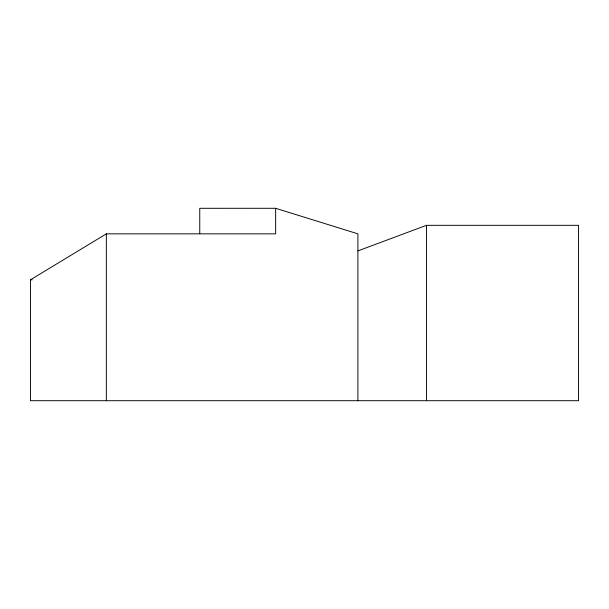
<?xml version="1.0" encoding="UTF-8"?>
<svg xmlns="http://www.w3.org/2000/svg" width="609" height="609" viewBox="0 0 609 609"><rect width="100%" height="100%" fill="white"/><g stroke="black" fill="none" stroke-linecap="round" stroke-linejoin="round"><path stroke-width="0.91" d="M199.752 233.704L199.752 208.301L275.649 208.293L357.902 233.841L357.902 400.707M275.649 208.293L275.641 233.841L106.339 233.841L30.45 279.813L30.45 400.707L578.55 400.707L578.55 225.33L426.467 225.33L357.902 250.9M30.45 279.813L32.216 279.813M426.467 225.33L426.467 400.707M106.339 233.841L106.339 400.707"/></g></svg>
